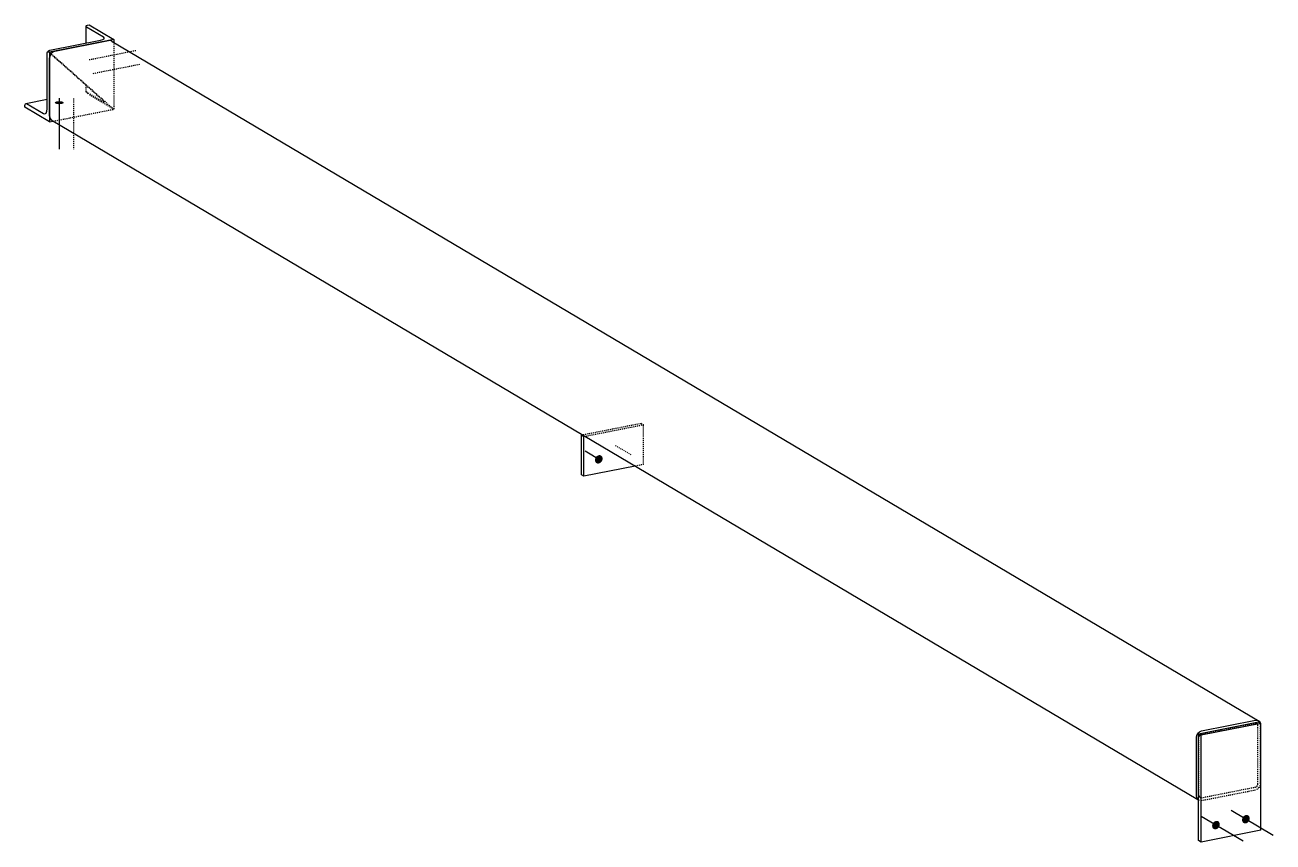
# Model space of a CAD drawing. Header units: millimetres. Extents: x 7 to 42209, y -28 to 1684.
# Drawn here: x 39681 to 42209, y 30 to 1684 of the extents above; entities that cross this region are included whole.
import ezdxf

# ---------------------------------------------------------------- set-up
doc = ezdxf.new("R2010")
doc.units = ezdxf.units.MM
doc.linetypes.add('DXK_LINE_DOT2', pattern=[3.9198, 1.9599, -1.9599])
doc.layers.add('STÅL', color=7, linetype='Continuous')

msp = doc.modelspace()

# ---------------------------------------------------------------- hatches: boundary and pattern name
at = {"layer": 'STÅL', "linetype": 'Continuous'}
for points in [[(39750.4, 1523.7), (39748.5, 1523.8), (39746.7, 1524), (39745.1, 1524.3), (39743.7, 1524.7), (39742.6, 1525.3), (39741.8, 1525.8), (39741.4, 1526.5), (39741.4, 1527.1), (39741.8, 1527.7), (39742.6, 1528.3), (39743.7, 1528.9), (39745.1, 1529.3), (39746.7, 1529.6), (39748.5, 1529.8), (39750.4, 1529.9), (39752.3, 1529.8), (39754.1, 1529.6), (39755.7, 1529.3), (39757.1, 1528.9), (39758.2, 1528.3), (39759, 1527.7), (39759.3, 1527.1), (39759.3, 1526.5), (39759, 1525.8), (39758.2, 1525.3), (39757.1, 1524.7), (39755.7, 1524.3), (39754.1, 1524), (39752.3, 1523.8)], [(40836.8, 808.5), (40837.9, 810), (40839.2, 811.3), (40840.7, 812.3), (40842.3, 813), (40843.9, 813.3), (40845.5, 813.3), (40847, 812.8), (40848.3, 812), (40849.4, 810.9), (40850.2, 809.6), (40850.7, 808), (40850.9, 806.3), (40850.7, 804.5), (40850.2, 802.7), (40849.4, 801), (40848.3, 799.5), (40847, 798.2), (40845.5, 797.2), (40843.9, 796.5), (40842.3, 796.2), (40840.7, 796.2), (40839.2, 796.6), (40837.9, 797.4), (40836.8, 798.5), (40836, 799.9), (40835.5, 801.5), (40835.3, 803.2), (40835.5, 805), (40836, 806.8)], [(42147.4, 79.9), (42148.5, 81.5), (42149.8, 82.8), (42151.3, 83.8), (42152.9, 84.5), (42154.5, 84.8), (42156.1, 84.7), (42157.6, 84.3), (42158.9, 83.5), (42160, 82.4), (42160.8, 81.1), (42161.3, 79.5), (42161.5, 77.7), (42161.3, 76), (42160.8, 74.2), (42160, 72.5), (42158.9, 71), (42157.6, 69.7), (42156.1, 68.6), (42154.5, 68), (42152.9, 67.6), (42151.3, 67.7), (42149.8, 68.1), (42148.5, 68.9), (42147.4, 70), (42146.6, 71.4), (42146.1, 73), (42145.9, 74.7), (42146.1, 76.5), (42146.6, 78.3)], [(42086.8, 68), (42087.9, 69.5), (42089.2, 70.8), (42090.7, 71.8), (42092.3, 72.5), (42093.9, 72.8), (42095.5, 72.8), (42097, 72.3), (42098.3, 71.6), (42099.4, 70.5), (42100.2, 69.1), (42100.7, 67.5), (42100.9, 65.8), (42100.7, 64), (42100.2, 62.2), (42099.4, 60.5), (42098.3, 59), (42097, 57.7), (42095.5, 56.7), (42093.9, 56), (42092.3, 55.7), (42090.7, 55.7), (42089.2, 56.2), (42087.9, 56.9), (42086.8, 58), (42086, 59.4), (42085.5, 61), (42085.3, 62.7), (42085.5, 64.5), (42086, 66.3)]]:
    msp.add_hatch(color=96, dxfattribs=at).paths.add_polyline_path(points)

# ---------------------------------------------------------------- linework, layer by layer
at = {"layer": 'STÅL', "color": 2, "linetype": 'Continuous'}
for p, q in [((39804.6, 1681.3), (39804.8, 1682.2)), ((39805.4, 1680.5), (39804.6, 1681.3)), ((39804.6, 1647.3), (39804.6, 1681.3)), ((39804.8, 1682.2), (39805.9, 1682.9)), ((39805.4, 1680.5), (39839.7, 1660.2)), ((39805.9, 1682.9), (39807.8, 1683.5)), ((39807.8, 1683.5), (39810.8, 1684.1)), ((39810.8, 1684.1), (39860.8, 1654.5)), ((39860.8, 1654.5), (39730.9, 1628.8)), ((39731.6, 1632.9), (39834.2, 1653.2)), ((39741.3, 1630.9), (39850.4, 1652.4)), ((39834.2, 1653.2), (39838.6, 1654.5)), ((39838.6, 1654.5), (39841.2, 1656.3)), ((39841.6, 1658.3), (39839.7, 1660.2)), ((39841.2, 1656.3), (39841.6, 1658.3)), ((39854.4, 1652.4), (39850.4, 1652.4)), ((39857.8, 1650.6), (39854.4, 1652.4)), ((39857.8, 1650.6), (42180.3, 274.7)), ((39860.8, 1654.5), (39860.8, 1648.8)), ((39725.9, 1625.7), (39726.2, 1627.9)), ((39725.9, 1514.3), (39725.9, 1625.7)), ((39726.2, 1627.9), (39726.9, 1629.5)), ((39726.9, 1629.5), (39727.9, 1630.2)), ((39727.9, 1630.2), (39729.2, 1629.9)), ((39728.4, 1630.2), (39727.9, 1630.2)), ((39728.4, 1630.7), (39728.5, 1631.6)), ((39729.2, 1629.9), (39728.4, 1630.7)), ((39728.4, 1630.2), (39728.4, 1630.7)), ((39729.2, 1629.9), (39728.4, 1630.2)), ((39728.4, 1630.2), (39729.2, 1629.9)), ((39728.5, 1631.6), (39729.7, 1632.3)), ((39729.2, 1629.9), (39730.9, 1628.8)), ((39729.2, 1629.9), (39730.9, 1628.8)), ((39729.7, 1632.3), (39731.6, 1632.9)), ((39730.9, 1628.8), (39734, 1626.1)), ((39730.9, 1628.8), (39730.9, 1487.9)), ((39730.9, 1628.8), (39734, 1626.1)), ((39731.7, 1622), (39730.9, 1617.6)), ((39734, 1626.1), (39731.7, 1622)), ((39737.4, 1629.3), (39734, 1626.1)), ((39741.3, 1630.9), (39737.4, 1629.3)), ((39730.9, 1499.2), (39730.9, 1617.6)), ((39680.9, 1520.8), (39681.2, 1523)), ((39680.9, 1517.5), (39680.9, 1520.8)), ((39730.9, 1487.9), (39680.9, 1517.5)), ((39681.2, 1523), (39681.9, 1524.6)), ((39681.9, 1524.6), (39682.9, 1525.3)), ((39682.9, 1525.3), (39725.9, 1533.7)), ((39682.9, 1525.3), (39684.2, 1525)), ((39684.2, 1525), (39718.4, 1504.7)), ((39718.4, 1504.7), (39721.3, 1504.1)), ((39721.3, 1504.1), (39723.7, 1505.7)), ((39723.7, 1505.7), (39725.4, 1509.3)), ((39725.4, 1509.3), (39725.9, 1514.3)), ((39730.9, 1499.2), (39731.7, 1495)), ((39731.7, 1495), (39734, 1491.8)), ((39734, 1491.8), (42056.5, 116)), ((39730.9, 1487.9), (39738.2, 1489.3)), ((40810.7, 854), (40807.8, 853.4)), ((40807.8, 773.5), (40807.8, 853.4)), ((40812.8, 850.4), (40807.8, 853.4)), ((40815.7, 851), (40812.8, 850.4)), ((40812.8, 770.6), (40812.8, 850.4)), ((40916.8, 791.1), (40812.8, 770.6)), ((40812.8, 770.6), (40807.8, 773.5)), ((42056.5, 250.3), (42059.9, 253.4)), ((42057.8, 249.2), (42179, 273.1)), ((42059.9, 253.4), (42063.8, 255.1)), ((42184, 270.1), (42062.8, 246.2)), ((42063.8, 255.1), (42172.9, 276.6)), ((42172.9, 276.6), (42176.9, 276.5)), ((42176.9, 276.5), (42180.3, 274.7)), ((42179, 273.1), (42184, 270.1)), ((42180.3, 274.7), (42182.5, 271.5)), ((42182.7, 270.9), (42182.5, 271.5)), ((42184, 54), (42184, 270.1)), ((42053.4, 241.7), (42054.2, 246.2)), ((42053.4, 123.3), (42053.4, 241.7)), ((42054.2, 246.2), (42056.5, 250.3)), ((42057.8, 33), (42057.8, 249.2)), ((42062.8, 246.2), (42057.8, 249.2)), ((42062.8, 30.1), (42062.8, 246.2)), ((42054.2, 119.2), (42053.4, 123.3)), ((42056.5, 116), (42054.2, 119.2)), ((42057.8, 115.3), (42056.5, 116)), ((42184, 54), (42062.8, 30.1)), ((42062.8, 30.1), (42057.8, 33))]:
    msp.add_line(p, q, dxfattribs=at)
at = {"layer": 'STÅL', "color": 7, "linetype": 'DXK_LINE_DOT2'}
for p, q in [((39860.8, 1648.8), (39860.8, 1513.5)), ((39728.4, 1630), (39728.4, 1630.2)), ((39728.5, 1629.8), (39728.4, 1630)), ((39729.7, 1628.6), (39728.5, 1629.8)), ((39731.6, 1626.8), (39729.7, 1628.6)), ((39731.6, 1626.8), (39834.2, 1535.7)), ((39734, 1626.1), (39860.8, 1513.5)), ((39804.6, 1549.3), (39804.6, 1562)), ((39804.8, 1548.8), (39804.6, 1549.3)), ((39804.6, 1549.3), (39805.4, 1548.9)), ((39805.9, 1547.6), (39804.8, 1548.8)), ((39805.4, 1548.9), (39839.7, 1528.6)), ((39807.8, 1545.8), (39805.9, 1547.6)), ((39807.8, 1545.8), (39810.8, 1543.2)), ((39860.8, 1513.5), (39810.8, 1543.2)), ((39838.6, 1531.6), (39834.2, 1535.7)), ((39841.2, 1528.9), (39838.6, 1531.6)), ((39839.7, 1528.6), (39841.6, 1527.8)), ((39841.6, 1527.8), (39841.2, 1528.9)), ((39738.2, 1489.3), (39860.8, 1513.5)), ((40929, 877.3), (40810.7, 854)), ((40934, 874.4), (40815.7, 851)), ((40929, 877.3), (40934, 874.4)), ((40934, 794.5), (40934, 874.4)), ((40934, 794.5), (40916.8, 791.1)), ((42063.8, 249.4), (42172.9, 271)), ((42174.9, 270.9), (42172.9, 271)), ((42176.6, 270), (42174.9, 270.9)), ((42177.7, 268.4), (42176.6, 270)), ((42178.1, 266.4), (42177.7, 268.4)), ((42178.1, 147.9), (42178.1, 266.4)), ((42183.3, 267.4), (42182.7, 270.9)), ((42183.3, 149), (42183.3, 267.4)), ((42059, 245), (42058.6, 242.8)), ((42058.6, 124.3), (42058.6, 242.8)), ((42060.2, 247), (42059, 245)), ((42061.8, 248.6), (42060.2, 247)), ((42063.8, 249.4), (42061.8, 248.6)), ((42063.8, 119.7), (42172.9, 141.3)), ((42063.8, 114.1), (42172.9, 135.6)), ((42172.9, 141.3), (42174.9, 142.1)), ((42176.9, 137.3), (42172.9, 135.6)), ((42174.9, 142.1), (42176.6, 143.7)), ((42176.6, 143.7), (42177.7, 145.7)), ((42180.3, 140.4), (42176.9, 137.3)), ((42177.7, 145.7), (42178.1, 147.9)), ((42182.5, 144.5), (42180.3, 140.4)), ((42183.3, 149), (42182.5, 144.5)), ((42059.9, 114.2), (42057.8, 115.3)), ((42058.6, 124.3), (42059, 122.3)), ((42059, 122.3), (42060.2, 120.7)), ((42063.8, 114.1), (42059.9, 114.2)), ((42060.2, 120.7), (42061.8, 119.8)), ((42061.8, 119.8), (42062.8, 119.8)), ((42062.8, 119.8), (42063.8, 119.7))]:
    msp.add_line(p, q, dxfattribs=at)
at = {"layer": 'STÅL', "color": 96, "linetype": 'DXK_LINE_DOT2'}
for p, q in [((39811, 1613.9), (39906.3, 1632.8)), ((39819.2, 1586.1), (39913.8, 1604.8)), ((39779.5, 1535.3), (39779.5, 1432.7)), ((40908.7, 813.7), (40876.2, 833))]:
    msp.add_line(p, q, dxfattribs=at)
at = {"layer": 'STÅL', "color": 96, "linetype": 'Continuous'}
for p, q in [((39750.4, 1536.2), (39750.4, 1432.8)), ((40848.1, 801.8), (40815.6, 821)), ((42148.1, 31.7), (42063.1, 82)), ((42208.7, 43.6), (42123.7, 94))]:
    msp.add_line(p, q, dxfattribs=at)

doc.saveas('drawing.dxf')
